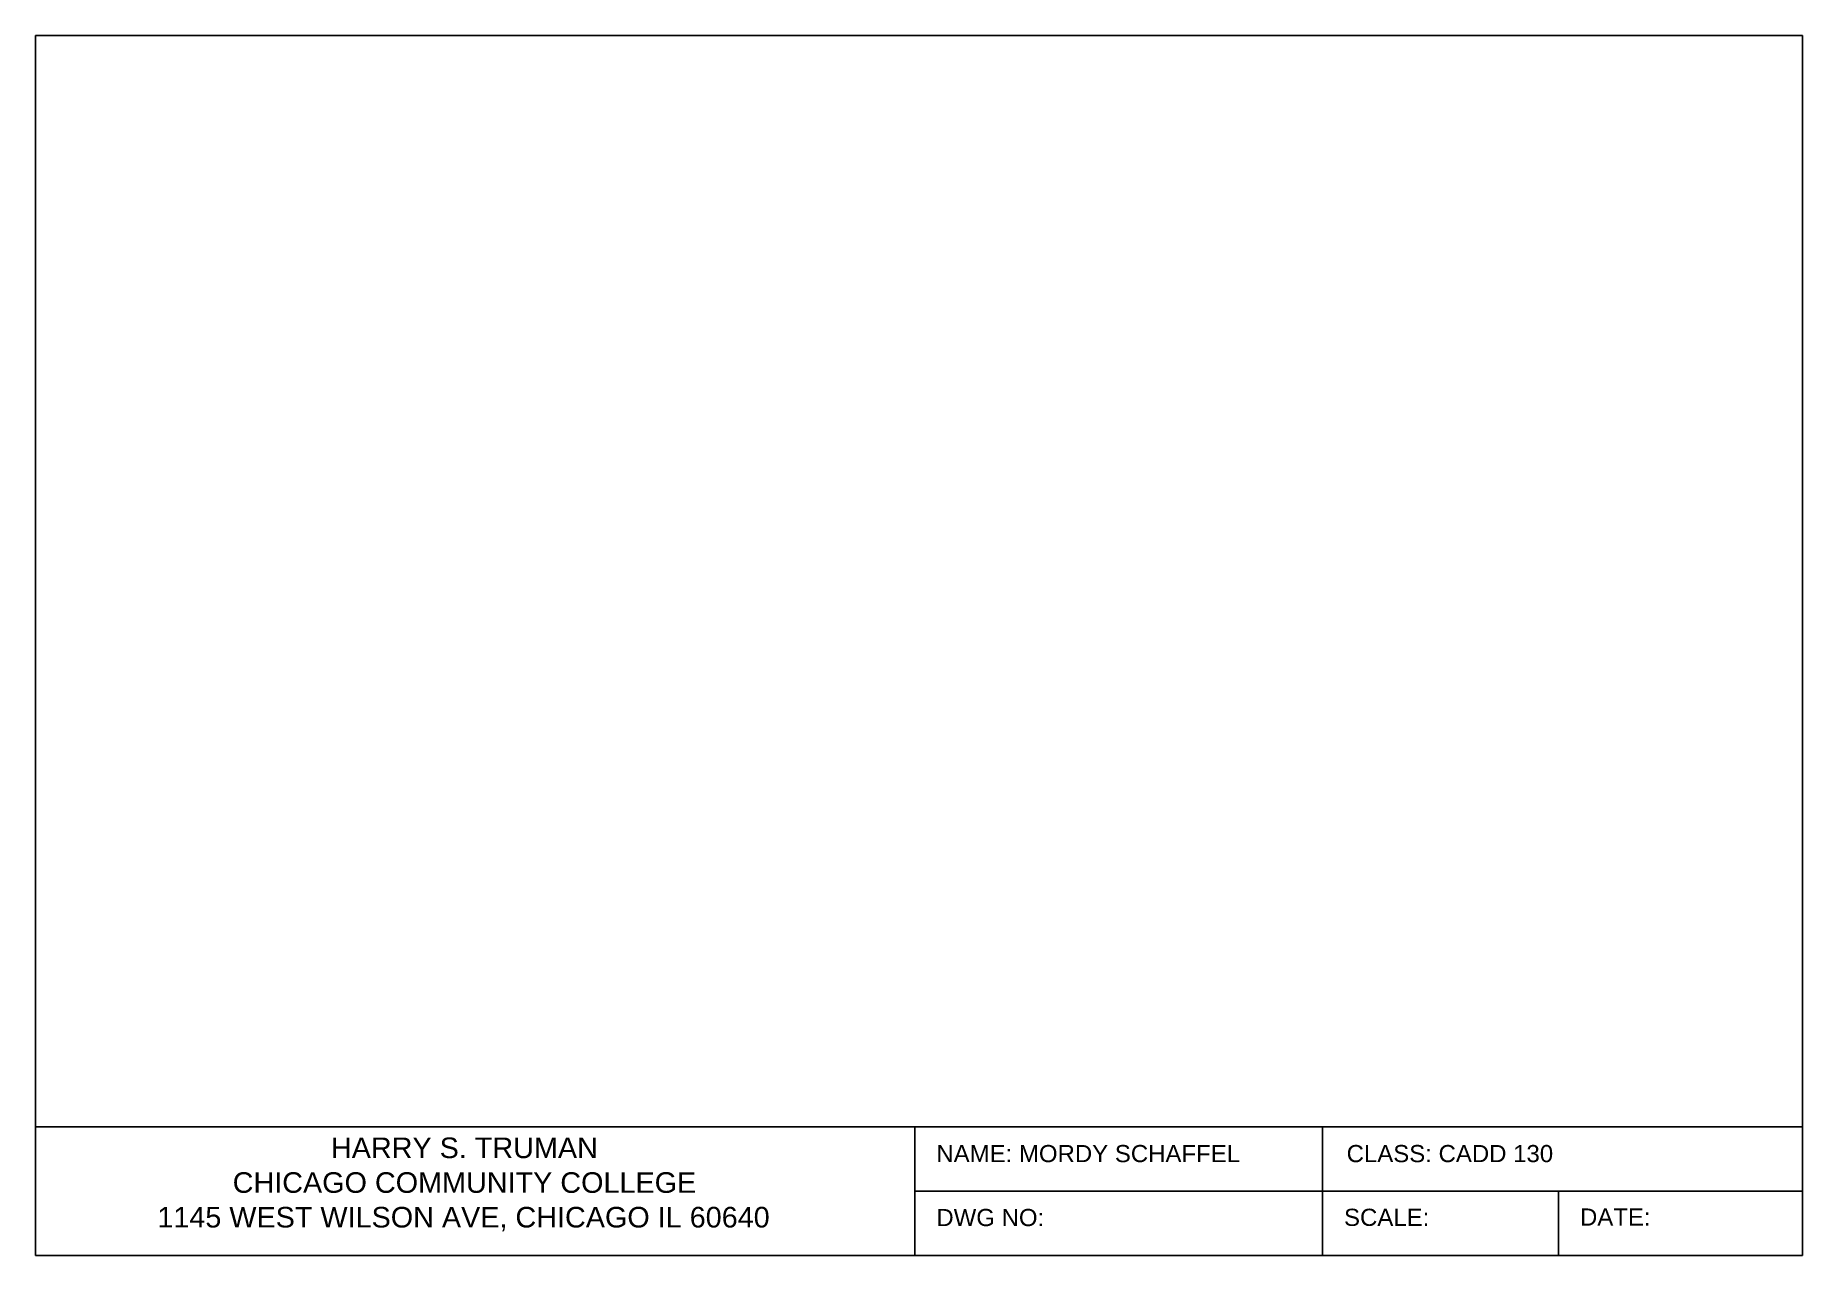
# Model space of a CAD drawing. Header units: millimetres. Extents: x 0 to 267, y 0 to 184.
import ezdxf

# ---------------------------------------------------------------- set-up
doc = ezdxf.new("R2010")
doc.units = ezdxf.units.MM
doc.header["$MEASUREMENT"] = 0
doc.styles.get("Standard").update_dxf_attribs({"font": 'arial.ttf'})

# ---------------------------------------------------------------- blocks, each defined once
blk = doc.blocks.new('milimeter border')
for p, q in [((0, 0), (0, 184.15)), ((0, 184.15), (266.7, 184.15)), ((266.7, 184.15), (266.7, 0)), ((0, 19.42), (266.7, 19.42)), ((132.74, 0), (132.74, 19.42)), ((194.25, 0), (194.25, 19.42)), ((266.7, 9.71), (132.74, 9.71)), ((229.86, 0), (229.86, 9.71)), ((266.7, 0), (0, 0))]:
    blk.add_line(p, q)
for s, height, p in [('HARRY S. TRUMAN', 3.108, (44.61, 14.72)), ('NAME: MORDY SCHAFFEL                CLASS: CADD 130', 2.59, (135.97, 14.11)), ('CHICAGO COMMUNITY COLLEGE', 3.108, (29.78, 9.48)), ('1145 WEST WILSON AVE, CHICAGO IL 60640', 3.108, (18.41, 4.25)), ('DWG NO:', 2.59, (135.97, 4.46)), ('SCALE:', 2.59, (197.49, 4.49)), ('DATE: ', 2.59, (233.1, 4.53))]:
    blk.add_text(s, height=height).set_placement(p)

msp = doc.modelspace()

# ---------------------------------------------------------------- block references
msp.add_blockref('milimeter border', (0, 0))

doc.saveas('drawing.dxf')
